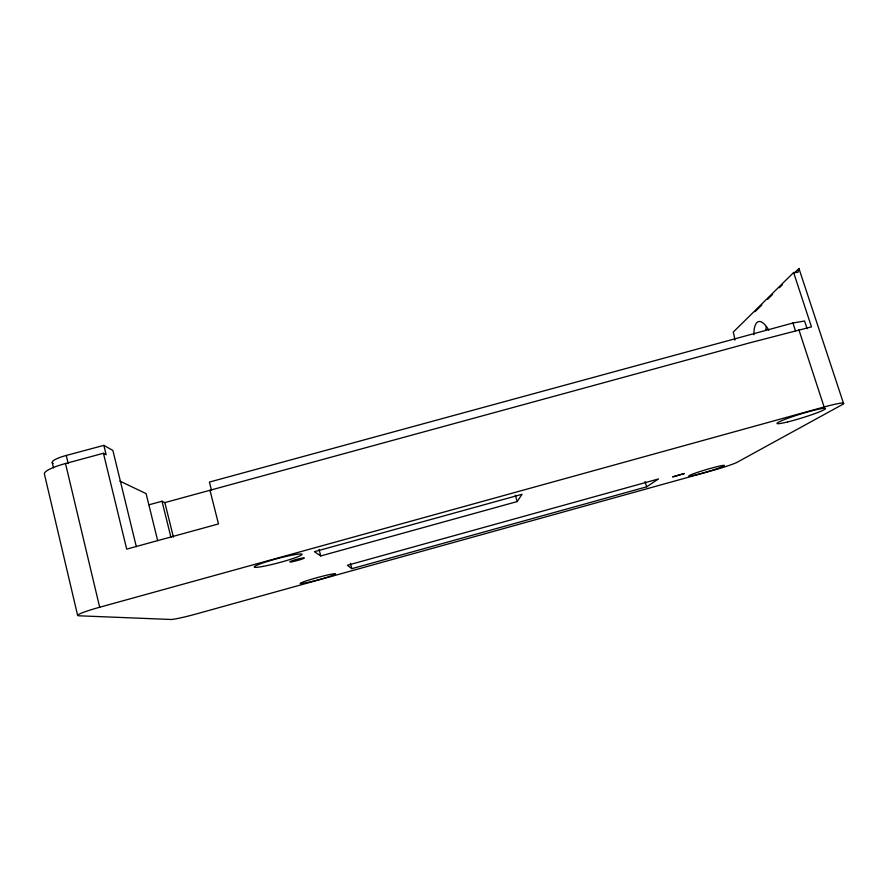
<?xml version="1.0" encoding="UTF-8"?>
<svg xmlns="http://www.w3.org/2000/svg" width="888" height="888" viewBox="0 0 888 888"><rect width="100%" height="100%" fill="white"/><g stroke="black" fill="none" stroke-linecap="round" stroke-linejoin="round"><path stroke-width="1.33" d="M843.6 403.629L798.945 268.52L797.901 272.383L793.617 272.549L733.211 332.145A11.933 3.663 75.4 0 1 734.831 340.115M517.171 501.576L522.044 494.283L314.419 551.703L320.768 555.944L517.171 501.576L515.34 495.227M755.033 311.699L761.86 304.984M767.72 299.223L772.593 294.428M779.431 287.712L782.35 284.837M794.061 273.326L798.945 268.52M646.653 486.824L658.508 478.943L347.386 565.279L351.826 568.686L646.653 486.824L645.054 481.585M99.678 607.237L824.12 406.981A30.125 2.42 -17.1 0 1 841.979 404.784L737.162 462.26A21.923 1.376 -16.5 0 1 711.776 470.751L196.637 613.852A22.478 1.432 -14.8 0 1 171.051 619.48L78.91 615.795A30.947 2.575 -14.3 0 1 99.678 607.237L65.501 463.525L103.441 453.269L106.138 454.778L103.852 445.365L66.267 455.455A20.28 4.063 -12.1 0 0 53.18 463.403M807.103 328.726L804.572 321.001L792.929 323.01L209.424 482.073L211.511 490.32M149.14 504.75L162.016 501.243L164.857 502.597L749.694 342.857L811.466 326.873L793.617 272.549M119.947 481.141L146.109 493.639L157.676 540.659M103.852 445.365L112.887 450.449L136.319 546.675M798.845 329.67L824.12 406.981M792.929 323.01L795.47 330.78M350.394 563.336L351.826 568.686M319.058 549.472L320.768 555.944M209.99 490.354L218.492 523.931L126.684 549.128L103.441 453.269M164.857 502.597L173.404 537.085M162.016 501.243L170.94 537.273M66.267 455.455L68.187 463.547M52.237 462.526L53.502 467.865M77.633 615.428L44.4 474.037A30.458 5.883 -12.3 0 1 65.501 463.525M753.868 334.732A30.148 10.034 75.1 0 1 768.797 330.158M765.944 330.214A30.137 10.356 75.1 0 1 766.211 326.773M672.827 476.845L684.304 473.548L672.827 476.845M697.901 474.347A18.537 1.166 -16.5 0 0 724.397 465.479A18.537 1.166 -16.5 0 0 697.568 472.338A18.537 1.166 -16.5 0 0 697.901 474.347M787.556 421.955A25.441 2.065 -17.1 0 0 825.452 408.758A25.441 2.065 -17.1 0 0 790.575 417.316A25.441 2.065 -17.1 0 0 787.556 421.955M263.159 566.378A24.797 2.187 -14.9 0 0 301.82 554.745A24.797 2.187 -14.9 0 0 269.375 560.872A24.797 2.187 -14.9 0 0 263.159 566.378M306.571 582.695A18.282 1.199 -15.2 0 0 335.331 574.17A18.282 1.199 -15.2 0 0 312.01 579.098A18.282 1.199 -15.2 0 0 306.571 582.695M292.485 561.66A7.592 0.644 -15 0 0 304.34 558.086A7.592 0.644 -15 0 0 294.428 560.006A7.592 0.644 -15 0 0 292.485 561.66"/></g></svg>
